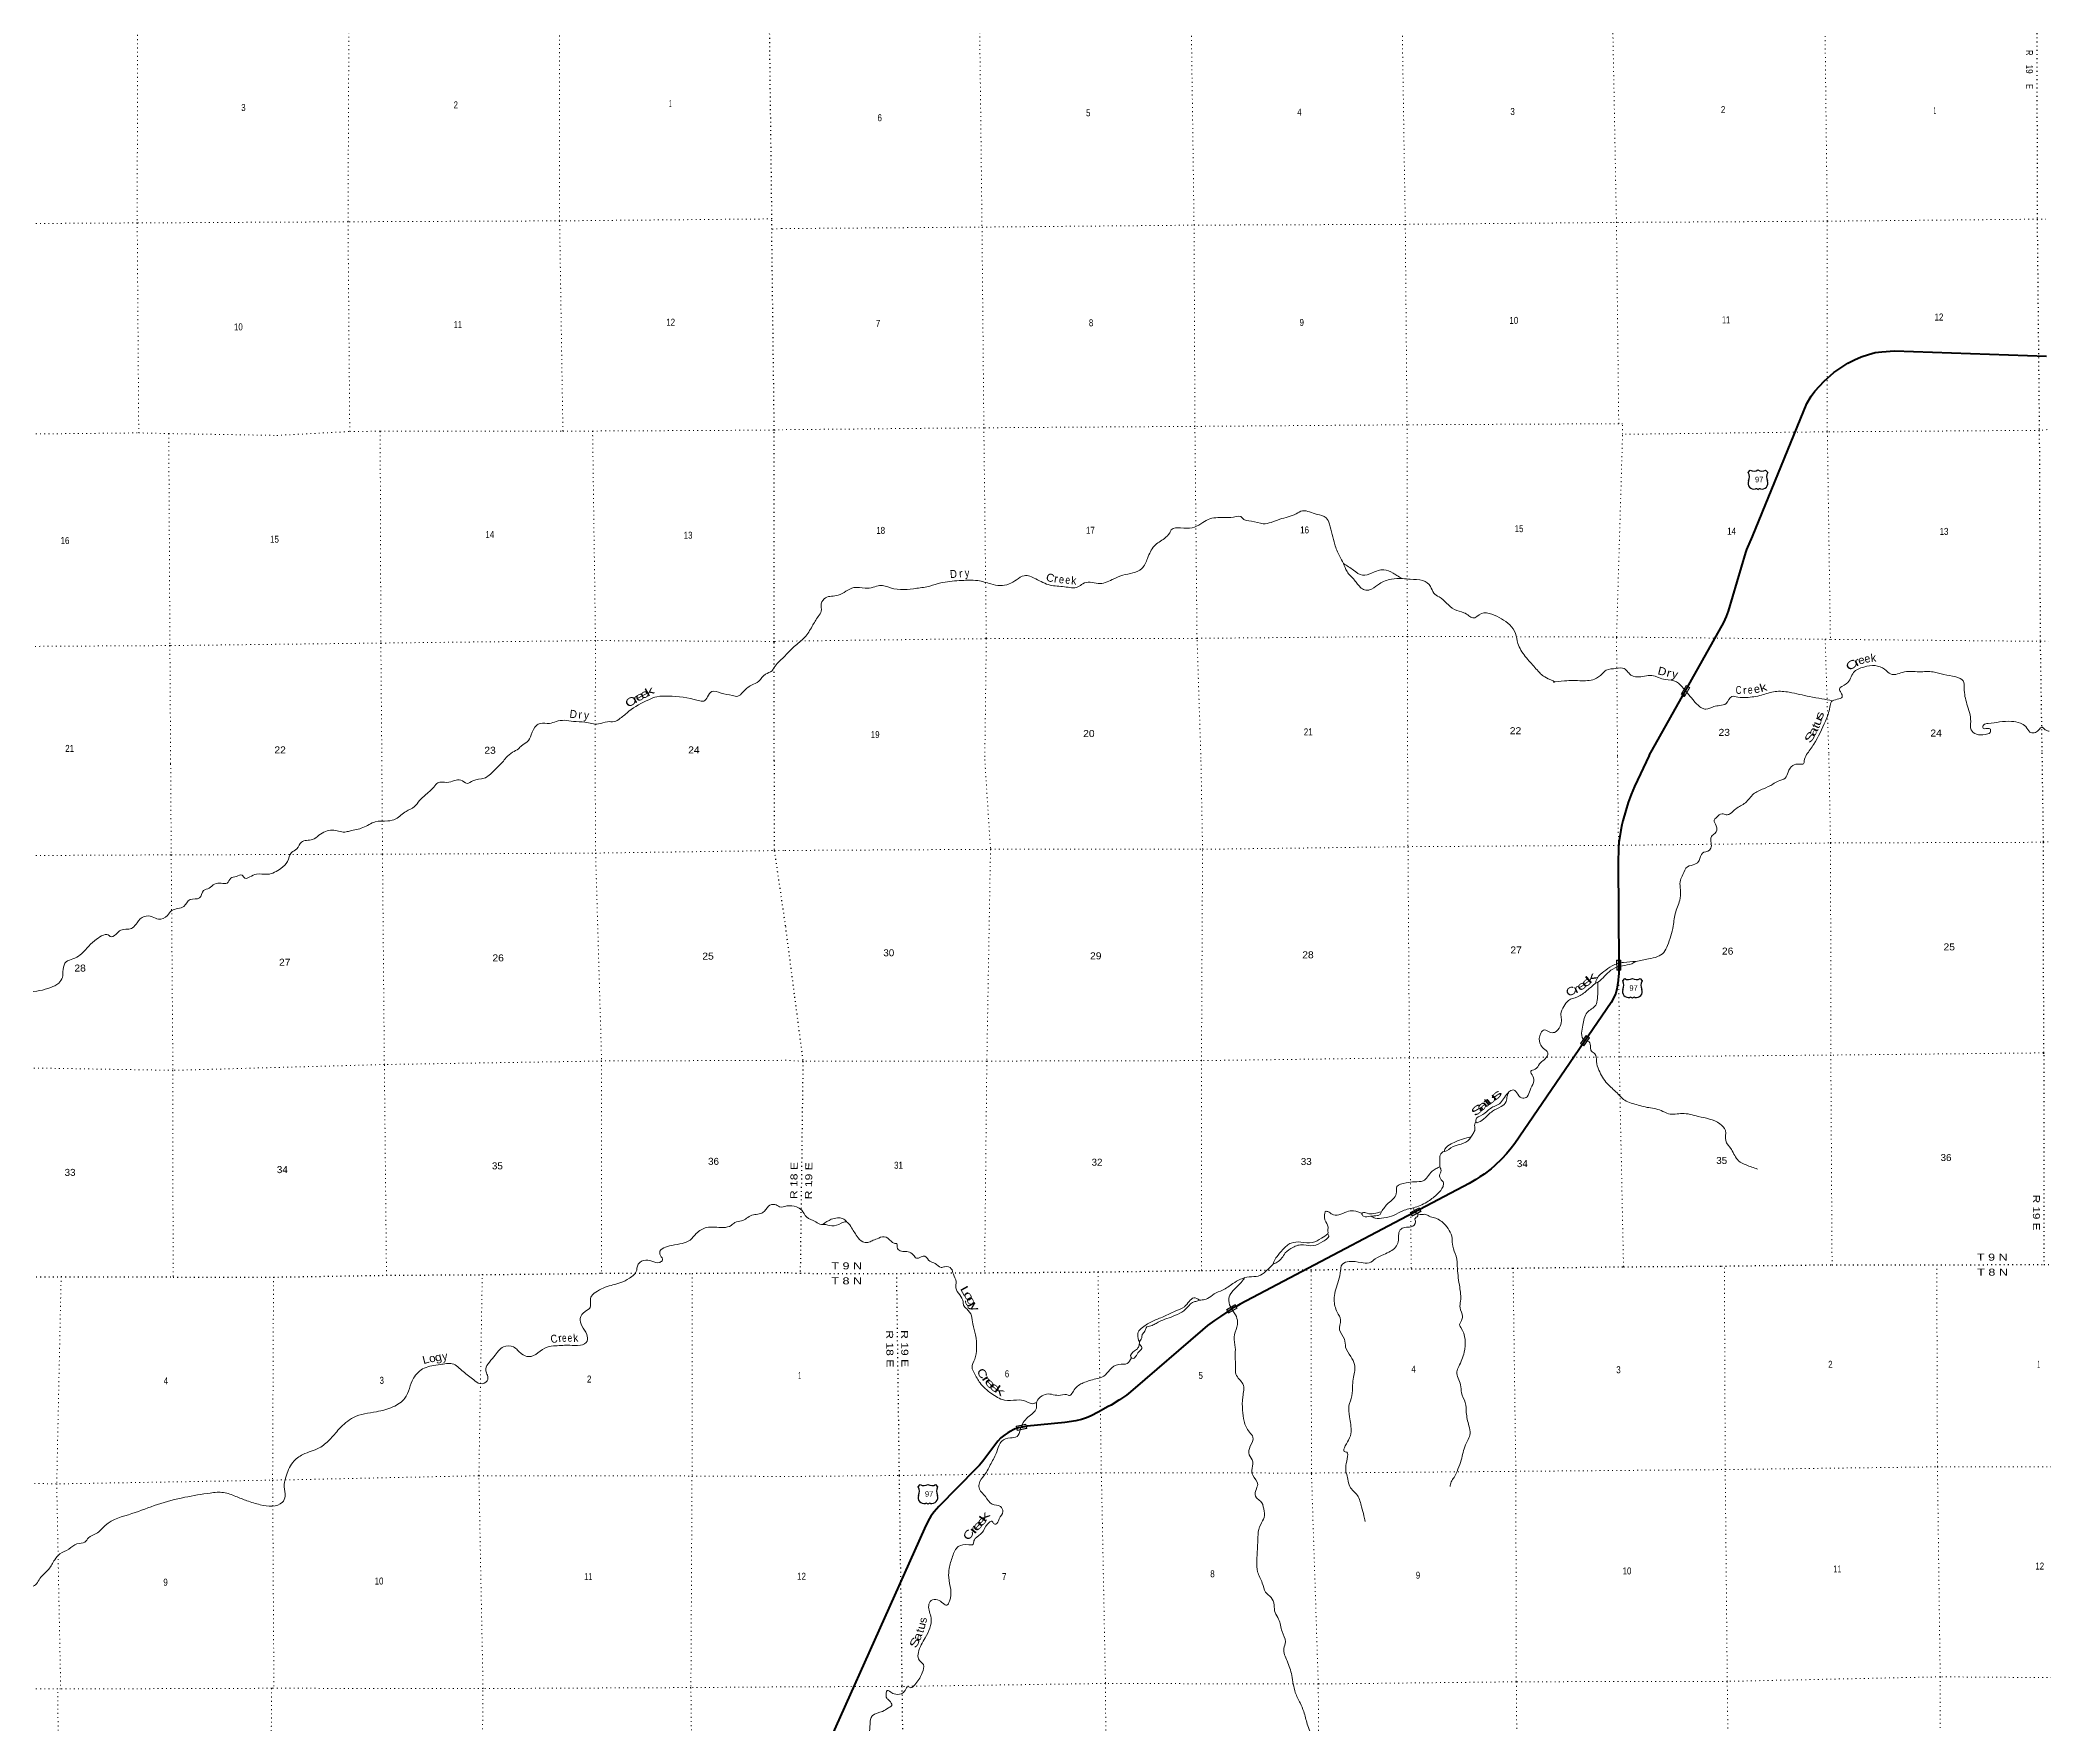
# Model space of a CAD drawing. Header units: feet. Extents: x -2 to 285336, y -549186 to -364975.
# Drawn here: x 108175 to 158406, y -481607 to -439387 of the extents above; entities that cross this region are included whole.
import ezdxf
from ezdxf.enums import TextEntityAlignment as Align

# ---------------------------------------------------------------- set-up
doc = ezdxf.new("R2010")
doc.units = ezdxf.units.FT
doc.header["$LTSCALE"] = 70
doc.header["$PDMODE"] = 32
doc.header["$PDSIZE"] = 35
doc.linetypes.add('DOTTED', pattern=[1.5, 0.3, -1.2])
for name, color, linetype, lineweight in [('16', 7, 'Continuous', 25), ('20', 7, 'Continuous', 35), ('39', 7, 'Continuous', 13), ('41', 7, 'Continuous', 13), ('55', 7, 'Continuous', 13), ('57', 7, 'Continuous', 13), ('6', 7, 'DOTTED', 25), ('7', 7, 'DOTTED', 13)]:
    doc.layers.add(name, color=color, linetype=linetype, lineweight=lineweight)

msp = doc.modelspace()

# ---------------------------------------------------------------- linework, layer by layer
at = {"layer": '16'}
for p, q in [((150994.56, -450230.48), (151045.87, -450171.72)), ((151237.63, -450165.75), (151237.35, -450165.95)), ((151429.72, -450171.63), (151481.11, -450230.48)), ((147846.49, -462978.19), (147897.8, -462919.43)), ((148089.56, -462913.46), (148089.28, -462913.66)), ((148281.65, -462919.34), (148333.04, -462978.19)), ((130187.34, -475665.5), (130238.65, -475606.74)), ((130430.41, -475600.77), (130430.13, -475600.97)), ((130622.5, -475606.65), (130673.89, -475665.5))]:
    msp.add_line(p, q, dxfattribs=at)
for centre, radius, start, end in [((151140.77, -450496.01), 151.42, 159.09177, 283.81923), ((150801.58, -450341.11), 222.05, 332.97043, 29.75871), ((151136.95, -450014.06), 182.07, 239.97227, 303.45418), ((151338.73, -450014.56), 181.52, 236.33975, 300.08743), ((151338.72, -450014.06), 182.07, 236.54582, 236.59441), ((151334.89, -450496.01), 151.42, 256.18077, 20.90823), ((151674.08, -450341.11), 222.05, 150.24129, 207.02957), ((147653.51, -463088.82), 222.05, 332.97043, 29.75871), ((147988.88, -462761.77), 182.07, 239.97227, 303.45418), ((148190.66, -462762.27), 181.52, 236.33975, 300.08743), ((148190.65, -462761.77), 182.07, 236.54582, 236.59441), ((148526.01, -463088.82), 222.05, 150.24129, 207.02957), ((147992.7, -463243.72), 151.42, 159.09177, 283.81923), ((148186.82, -463243.72), 151.42, 256.18077, 20.90823), ((129994.36, -475776.13), 222.05, 332.97043, 29.75871), ((130329.73, -475449.08), 182.07, 239.97227, 303.45418), ((130531.51, -475449.58), 181.52, 236.33975, 300.08743), ((130531.5, -475449.08), 182.07, 236.54582, 236.59441), ((130866.86, -475776.13), 222.05, 150.24129, 207.02957), ((130333.55, -475931.03), 151.42, 159.09177, 283.81923), ((130527.67, -475931.03), 151.42, 256.18077, 20.90823)]:
    msp.add_arc(centre, radius, start, end, dxfattribs=at)
for centre, major_axis, start_param, end_param in [((151196.11, -450694.83), (-19.56, 51.67), 4.95877769, 6.28318531), ((151279.56, -450694.83), (19.56, 51.67), 0, 1.32637542), ((148048.04, -463442.54), (-19.56, 51.67), 4.95877769, 6.28318531), ((148131.49, -463442.54), (19.56, 51.67), 0, 1.32637542), ((130388.89, -476129.85), (-19.56, 51.67), 4.95877769, 6.28318531), ((130472.34, -476129.85), (19.56, 51.67), 0, 1.32637542)]:
    msp.add_ellipse(centre, major_axis=major_axis, ratio=0.929097, start_param=start_param, end_param=end_param, dxfattribs=at)
at = {"layer": '20', "lineweight": 70}
for points in [[(148511.19, -457325.82), (150384.84, -453993.14), (150449.13, -453841.34), (150497.99, -453704.96), (150930.01, -452233.15), (150959.61, -452162.4), (151103.61, -451833.04), (152461.37, -448498.32), (152568.07, -448319.46), (152663.22, -448193.4), (152893.39, -447942.53), (153141.52, -447719.95), (153489.98, -447489.67), (153655.83, -447400.89), (153825.55, -447328.84), (154010.7, -447267.09), (154175.27, -447220.77), (154344.99, -447200.18), (154662.59, -447180.9), (158473.66, -447309.88)], [(148511.19, -457325.82), (148146.16, -458102.32), (148062.77, -458304.96), (147983.36, -458507.6), (147922.8, -458701.3), (147847.35, -458963.53), (147821.54, -459064.85), (147797.53, -459194.9), (147747.55, -459506.62), (147738.33, -459660.89), (147736.07, -460004), (147748.25, -462557.69), (147749.66, -462771.98), (147748.53, -462812.18), (147745.67, -462853.5), (147732.2, -462970.58), (147718.3, -463077.86), (147702.42, -463173.22), (147670.65, -463282.49), (147609.1, -463425.52), (147557.8, -463517.02), (145145.69, -467055.27), (145054.85, -467169.33), (144931.75, -467316.35), (144820.57, -467439.52), (144633.94, -467614.34), (144546.58, -467689.83), (144371.86, -467820.95), (144268.62, -467892.47), (144169.35, -467960.02), (144001.39, -468060.69), (138259.17, -471083.49), (138173.37, -471128.72), (138068.98, -471185.44), (137923.2, -471279.7), (137764.96, -471388.74), (137611.49, -471490.29), (137443.04, -471616.28), (137317.19, -471721.73), (135569.58, -473230.1), (135458.3, -473322.95), (135406.68, -473362.69), (135235.77, -473481.84), (135217.75, -473492.03), (135027.46, -473611.01), (134952.02, -473650.75), (134699.87, -473787.83), (134521.18, -473883.19), (134402.06, -473934.84), (134278.96, -473974.57), (134136.01, -474006.36), (133865.19, -474053.24), (132917.96, -474144.57), (132887.05, -474148.89), (132797.83, -474163.3), (132704.44, -474183.1), (132675.72, -474190.61), (132649.84, -474198.52), (132617.16, -474210.98), (132567.52, -474232.83), (132505.97, -474262.63), (132436.48, -474306.34), (132362.04, -474360.6), (132261.77, -474437.46), (132184.34, -474520.7), (131806.1, -475017.83), (131722.42, -475118.92), (131636.6, -475201.96), (130700.96, -476157.49), (130587.33, -476284.94), (130507.73, -476394.04), (130440.25, -476511.07), (130343.2, -476706.67), (126981.34, -484228.25)]]:
    msp.add_lwpolyline(points, dxfattribs=at)
at = {"layer": '39'}
for points in [[(126819.82, -454863.6), (127074.74, -454595.22), (127340.94, -454363.03), (127530.91, -454084.38), (127682.57, -453837.75), (127757.42, -453709.4), (127758.11, -453518.52), (127863.18, -453372.2), (128177, -453308.95), (128573.72, -453115.38), (128857.11, -453128.39), (129060.22, -453106.97), (129221.21, -453059.29), (129496.38, -453122.5), (130153.68, -453132.74), (130481.55, -453075.57), (130751.2, -452998.12), (131215.77, -452941.4), (131682.14, -452940.96), (132005.49, -453020.41), (132240.52, -453065.4), (132463.81, -453023.96), (132653.15, -452918.1), (132844.49, -452816.27), (133133.68, -452895.6), (133492.93, -453053.53), (133854.62, -453094.93), (134190.31, -453098.07), (134317.24, -453018.12), (134496.3, -452978.54), (134697.19, -453013.37), (135051.35, -452914.09), (135313.07, -452806.47), (135792.12, -452637.29), (135935.77, -452382.59), (136107.77, -452071.73), (136359.73, -451881.69), (136490.92, -451739.47), (136531.39, -451665.26), (136764.74, -451619.83), (137052.23, -451612.76), (137273.7, -451515.05), (137453.01, -451407.15), (137841.15, -451360.23), (138092.47, -451347), (138309.51, -451363.81), (138311.51, -451367.83), (138542.4, -451446.97), (138833.63, -451514.25), (139250.15, -451403.13), (139662.74, -451265.88), (139819.82, -451190.05), (139998.62, -451218.78), (140185.35, -451279.69), (140412.2, -451362.83), (140496.04, -451523.85), (140630.89, -452032.66), (140746.43, -452320.37), (140844.24, -452511.58), (140935.97, -452712.82), (141120.14, -452926.42), (141294.29, -453127.94), (141408.67, -453182.57), (141553.52, -453150.91), (141746.98, -453020.96), (142048.94, -452903.42), (142328.42, -452886.28)], [(140851.53, -452513.29), (141098.92, -452679.21), (141323.61, -452804.54), (141569.08, -452743.08), (141858.82, -452667.7), (142091.7, -452752.87), (142181.95, -452811.44), (142319.62, -452886.82)], [(142328.42, -452886.28), (142523.33, -452907.02), (142834.82, -452934.19), (143029.25, -453087.55), (143109.06, -453252.58), (143245.4, -453349.48), (143433.8, -453502.82), (143628.21, -453662.21), (143867.13, -453745.39), (143991.49, -453820.15), (144087.77, -453876.73), (144305.27, -453768.96), (144562.53, -453781.88), (144807.36, -453895.22), (145015.87, -454046.62), (145163.82, -454268.14), (145215.19, -454515.45), (145296.98, -454686.52), (145529.07, -454988.69), (145749.3, -455234.57), (145981.88, -455400.11), (146126.31, -455482.97), (146124.3, -455482.97), (146307.3, -455463.49), (146546.58, -455446.21), (146769.7, -455448.97), (147141.73, -455410.03), (147333.19, -455276.05), (147436.03, -455187.98), (147677.42, -455142.58), (147884.47, -455145.29), (147978.62, -455234.01), (148054.73, -455310.62), (148301.85, -455349.63), (148657.71, -455334.75), (148744.01, -455371.2), (148912.7, -455417.98), (149193.9, -455481.21), (149374.23, -455642.56), (149634.4, -455960.9), (149836.8, -456136.39), (149933.18, -456164.85), (150132.43, -456099.21), (150275.26, -456071.56), (150440.28, -456021.88), (150581.63, -455845.54), (150736.37, -455860.12), (150947.4, -455870.87), (151327.54, -455811.87), (151667.59, -455722.59), (152023.34, -455739.86), (152531.53, -455848.06), (152840.9, -455903.35), (153101.11, -455954.08)], [(126819.82, -454863.6), (126574.87, -455122.11), (126523.46, -455199.1), (126355.5, -455289.49), (126188.51, -455462.3), (126008.57, -455560.88), (125789.34, -455740.32), (125667.75, -455838.22), (125528.7, -455821.74), (125244.22, -455758.68), (125012.39, -455723.15), (124905.24, -455851.05), (124815.98, -455960.64), (124672.91, -455944.19), (123927.08, -455836.2), (123637.49, -455851.6), (123431.11, -455926.36), (122935.51, -456217.56), (122720.25, -456392.93), (122562.26, -456475.17), (122399.28, -456477.05), (122172.57, -456533.95), (121833.97, -456489.61), (121543.96, -456468.83), (121320.29, -456443.27), (121109.36, -456473.85), (120948.92, -456519.93), (120713.51, -456522.64), (120617.48, -456569.99), (120489.49, -456806.68), (120380.92, -456984.85), (120243.23, -457082.94), (120167.63, -457156.18), (120019.76, -457244.34), (119858.33, -457376.88), (119767.18, -457493.27)], [(152453.89, -457302.76), (152637.75, -457041.94), (152927.32, -456460.21), (153041.16, -456112.99), (153081.87, -455972.48), (153222.79, -455916.69), (153345.62, -455860.84), (153317.89, -455746.22), (153280.01, -455659.69), (153451.35, -455529.66), (153635.33, -455242.95), (153893.13, -455107.18), (154174.69, -455071.96), (154411.57, -455161.17), (154573.94, -455286.29), (154696.54, -455290.72), (154861.56, -455241.04), (155281.76, -455224.36), (155633.53, -455229.56), (155896.64, -455290.73), (156193.91, -455356.02), (156382.51, -455455.11), (156407.99, -455636.03), (156474.88, -456036.11), (156569.77, -456474.45), (156579.07, -456683.45), (156717.37, -456792.41), (156932.44, -456799.16), (157055.26, -456745.32), (157063.58, -456669), (156977.21, -456648.62), (156880.76, -456638.25), (156897.14, -456555.92), (157009.83, -456524.15), (157295.42, -456484.92), (157590.98, -456469.84), (157815.97, -456512.79), (157948.32, -456599.63), (158056.38, -456736.63), (158160.83, -456757.07), (158269.63, -456691.13), (158358.35, -456615.08), (158420.49, -456663.51), (158458.58, -456693.77), (158538.14, -456714.04)], [(119767.18, -457493.27), (119549.5, -457709.52), (119303.24, -457895.8), (119026.2, -457957.63), (118877.82, -458024.78), (118720.63, -457941.22), (118561.93, -457954.15), (118373.24, -457999.42), (118144.17, -458008.72), (118046.24, -458117.8), (117906.24, -458253.25), (117686.21, -458457.48), (117564.37, -458606.89), (117347.92, -458726.68), (117093.63, -458915.01), (116892.92, -458966.37), (116577.49, -458988.21), (116266.72, -459134.65), (116106.16, -459179.75), (115935.53, -459218.89), (115815.07, -459243.67), (115503.32, -459197.15), (115166.33, -459325.64), (115002.06, -459431.07), (114729.05, -459494.88), (114607.33, -459666.41), (114477.15, -459757.58), (114377.8, -459981.24), (114211.88, -460157.03), (113883.02, -460303.57), (113597.62, -460301.12), (113431.16, -460370.38), (113310.74, -460403.21), (113242.03, -460329.21), (113095.45, -460356.15), (112957.02, -460403.14), (112861.18, -460528.3), (112718.48, -460527.07), (112547.76, -460548.11), (112415.64, -460651.36), (112275.26, -460712.43), (112173.7, -460897.92), (111934.74, -460937.42), (111778.84, -461107.13), (111473.9, -461215.34), (111365.98, -461334.53), (111147.4, -461430.21), (110982.28, -461368.81), (110787.3, -461361.84), (110607.21, -461517.61), (110491.31, -461648.9), (110370.88, -461679.71), (110196.17, -461706.81), (110080.1, -461805.94), (109931.66, -461861.03), (109915.49, -461843.03), (109590.35, -461931.25), (109400.29, -462103.16), (109182.34, -462321.44), (108999.98, -462426.97), (108829.51, -462498.26), (108752.1, -462689.64), (108735.03, -462888.73), (108643.31, -463033.96), (108442.87, -463139.59), (107866.62, -463249.3), (107485.04, -463303.67), (107401.08, -463392.57), (107182.2, -463429.96), (106906.75, -463407.36), (106239.1, -463328.62), (105831.22, -463348.96), (105693.51, -463540.68), (105487.39, -463714.68), (105280.47, -463731.9), (105091.02, -463628.42), (104805.83, -463666.17), (104446.61, -463770.66), (104179.23, -463756.06), (104053.23, -463877.35), (103836.19, -463880.56), (103680.32, -464056.29), (103446.57, -464330.95), (102903.1, -464563.09), (102521.74, -464661.68), (102514.04, -464676.11), (102264.22, -464608.82), (101812.66, -464339.96), (101578.9, -464216.62), (101234.54, -464081.83), (100671.48, -464018.6)], [(152453.89, -457302.76), (152398.18, -457458.77), (152377.72, -457530.42), (152279.52, -457541.98), (152108.93, -457575.49), (151993.57, -457741.11), (151920.29, -457890.33), (151741.97, -457966.08), (151613.9, -458043.43), (151373.57, -458159.85), (151127.31, -458290.38), (150921.89, -458508.95), (150681.85, -458665.53), (150530.02, -458791.28), (150443.74, -458812.06), (150339.05, -458786.79), (150197.03, -458880.33), (150137.22, -458947.09), (150192.5, -459085.22), (150155.77, -459284.36), (150075.87, -459353.29), (150054.41, -459441.83), (150069.54, -459586.32), (150020.1, -459697.18), (149845.81, -459774.91), (149764.72, -459954.32), (149658.92, -460053.58), (149470.44, -460115.36), (149353.31, -460313.13), (149292, -460450.2), (149287.31, -460633), (149285.29, -460906.17), (149175.24, -461248.49), (149111.5, -461602.5), (148970.34, -462087.67), (148875.13, -462261.17), (148721.16, -462368.86), (148492.41, -462420.91), (148335.89, -462454.31), (148179.38, -462489.71)], [(148179.96, -462489.58), (147870.02, -462512.29), (147581.23, -462598.97), (147373.26, -462743.25), (147205.72, -462919.33), (147174.36, -463028.04), (147270.46, -462977.06), (147426.09, -462821.15), (147597.9, -462679.17), (147838.48, -462596.9), (148075.27, -462544.78), (148180.53, -462489.45)], [(147172.13, -463026.53), (146950.65, -463218.64), (146712.63, -463377.22), (146484.16, -463467.43), (146374.71, -463616.94), (146293.69, -463806.38), (146312.74, -463936.78), (146277.82, -464109.79), (146134.27, -464267.61), (146019.68, -464264.51), (145890.62, -464205.3), (145794.74, -464286.41), (145780.64, -464557.66), (145861.85, -464669.48), (145967.17, -464779.1), (145951.74, -464867.6), (145844.03, -464980.94), (145762.2, -465059.93), (145654.63, -465191.34), (145542.44, -465240.45), (145597.64, -465368.55), (145610.83, -465523.09), (145525.81, -465714.58), (145448.63, -465879.89), (145344.42, -465920.9), (145217.05, -465819.5), (145109.73, -465709.9), (145041.53, -465728.52), (144993.5, -465757.03)], [(147226.16, -463011.82), (147213.38, -463417.37), (147170.4, -463586.42), (146956.66, -463766.9), (146846.47, -464089.14), (146817.77, -464288.21), (146893.46, -464468.36), (147004.29, -464507.64), (147039.45, -464643.93), (147062.23, -464736.13), (147149.17, -464805.73), (147188.73, -464994.2), (147250.64, -465214.64), (147460.11, -465550.37), (147705.03, -465785.39), (147931.63, -465990.44), (148102.93, -466053.33), (148457.35, -466146.88), (148809.66, -466226.39), (148997.18, -466309.23), (149338.8, -466300.45), (149741.31, -466373.53), (150281.32, -466559.98), (150421.25, -466731.58), (150429.1, -466980.57), (150571.43, -467204.37), (150752.38, -467488.11), (150940.05, -467591.04), (151228.24, -467697.18)], [(144993.63, -465756.95), (144881.98, -465898.52), (144784.49, -466033.87), (144532.26, -466172.48), (144338.44, -466328.69), (144164.63, -466472.69), (144173.01, -466518.82), (144313.37, -466473.5), (144477.17, -466335.61), (144583.01, -466242.37), (144799.25, -466128.15), (144924.95, -466002.61), (144952.1, -465867.83), (144993.5, -465757.03)], [(144162.44, -466506.07), (144137.22, -466571.33), (144142.22, -466705.85), (144100.71, -466800.59), (144043.08, -466891.43)], [(144043.55, -466890.69), (143832.41, -466941.33), (143549.92, -467064.11), (143392.12, -467197.94), (143376.38, -467244.27), (143542.6, -467162.59), (143745.01, -467082.63), (143963.38, -466986.47), (144023.22, -466923.73), (144043.08, -466891.43)], [(143262.69, -467638.84), (143293.51, -467730.98), (143258.24, -467855.79), (143276.91, -467933.97), (143356.08, -468041.79), (143342.66, -468130.27), (143207.33, -468314.13), (142973.54, -468500.79), (142645.04, -468654.07), (142332.14, -468740.95), (142115.86, -468849.14), (141857.1, -468919.51), (141640.06, -468923.27), (141537.83, -468875.69)], [(141799.7, -468765.32), (141968.97, -468551.06), (142170.24, -468314.45), (142189.03, -468135.54), (142415.45, -468041.33), (142634.31, -468011.45), (142847.18, -467987.64), (142950.99, -467890.4), (143072.57, -467750.84), (143172.54, -467679.73), (143262.69, -467638.44)], [(143371.49, -467242.13), (143270.58, -467343.53), (143263.66, -467496.23), (143262.69, -467638.84)], [(126895.49, -468620.48), (126711.59, -468638.94), (126592.74, -468583.32), (126436.18, -468624.38), (126296.3, -468781.93), (126019.31, -468853.81), (125754.74, -468995.98), (125594.15, -469033.04), (125502.07, -469105.91), (125299.35, -469159.29), (124883.34, -469161.58), (124624.83, -469309.74), (124466.89, -469475.44), (124272.36, -469556.91), (124007.33, -469608.62), (123706.78, -469789.17), (123729.28, -469865.43), (123778.08, -469977.73), (123708.03, -470034.39), (123512.92, -470003.31), (123303.8, -469984.36), (123147.78, -470129.95), (123130.21, -470232.56), (122948.34, -470432.55), (122729.83, -470542.3), (122342.52, -470657), (122148.06, -470752.54), (121995.99, -470884.03), (121970.42, -470994.73), (121967.25, -471161.58), (121837.16, -471268.83), (121711.4, -471438.37), (121758.57, -471625.05), (121878.27, -471845.49), (121891.16, -472008.24), (121718.84, -472111.7), (121451.55, -472113.17), (121095.89, -472127.19), (120887.22, -472158.91), (120423.98, -472398.23), (120244.75, -472326.86), (120042.9, -472155.11), (119791.65, -472150.46), (119551.76, -472403.04), (119348.54, -472751.9), (119387.28, -472862.24), (119384, -473006.98), (119201.45, -473074.32), (119048.23, -472980.69), (118779.87, -472771.11), (118507.55, -472575.63), (118204.19, -472597.4), (117804.69, -472686.04), (117536.67, -472940.78), (117318.13, -473440.48), (117021.8, -473659.2), (116606.37, -473778.07), (116030.3, -473921.95), (115674.02, -474211.35), (115428.21, -474484.07), (115173.99, -474686.47), (114764.82, -474849.53), (114508.6, -475051.95), (114335.62, -475420.74), (114296.65, -475662.17), (114317.95, -475899.24), (114248.38, -476050.37), (113999.65, -476146.22), (113695.99, -476109.7), (113359.85, -476011.05), (113081.95, -475902.03), (112775.97, -475805.22), (112442.41, -475817.11), (111799.83, -475925.17), (111115.41, -476105.83), (110477.45, -476332.46), (109809.69, -476627.6), (109583.62, -476831.86), (109389.22, -476939.47), (109297.32, -477048.52), (109100.57, -477089.8), (108894.24, -477223.6), (108673.79, -477345.42), (108541.88, -477490.87), (108394.34, -477724.85), (108192.4, -477930.99), (108002.61, -478155.15), (107898.25, -478183.87), (107790.86, -478407.58), (107802.67, -478755.25), (107817.47, -478899.9)], [(126895.02, -468620.27), (127132.74, -468640.47), (127268.02, -468725.74), (127383.83, -468895.53), (127619.88, -469018.15), (127759.04, -469083.31), (127823.33, -469080.78), (128018.57, -469119.38), (128259.28, -469053.17), (128379.6, -469016.05), (128495.02, -469133.62), (128655.61, -469381.37), (128795.28, -469516.82), (128926.06, -469535.85), (129030.26, -469492.83), (129154.51, -469443.63), (129335.01, -469389.96), (129506.69, -469505.06), (129581.42, -469554.67), (129651.89, -469572.18), (129656.5, -469652.48), (129735.56, -469744.23), (129806.04, -469763.75), (129936.72, -469768.72), (130065.95, -469850.03), (130142.91, -469929.75), (130259.25, -469898.68), (130353.59, -469881.86), (130481.13, -470007.36), (130610.14, -470058.54), (130759.62, -470161.78), (130849.93, -470142.97), (131017.12, -470193.85), (131068.39, -470334.02), (131138.06, -470516.23), (131131.18, -470674.96), (131228.94, -470850.91), (131314.03, -471025), (131325.88, -471110.33), (131406.38, -471202.97), (131522.17, -471370.75), (131555.83, -471577.35), (131626.19, -471853.95), (131648.73, -472187.17), (131604.51, -472462.69), (131537.68, -472668.09), (131590.93, -472804.23), (131739.51, -473058.11), (132022.83, -473322.95), (132347.6, -473485.03), (132655.13, -473486.57), (132894.54, -473518.78), (133089.88, -473571.44), (133107.89, -473561.25), (133154.71, -473557.64)], [(127796.4, -469082.19), (128007.32, -468954.78), (128165.84, -468919.36), (128288.57, -468936.44), (128401.23, -469016.94)], [(141312.78, -468805.32), (141102.11, -468742.82), (140929.43, -468766.31), (140730.99, -468840.21), (140560.07, -468829.54), (140457.08, -468762.08), (140410.79, -468754.42), (140371.51, -468879.26), (140382.22, -468969.55), (140461.94, -469151.68), (140456.64, -469252.15), (140459.11, -469314.39), (140457.13, -469318.42)], [(142709.05, -468820.06), (142710.94, -468870.45), (142673, -468904.9), (142639.12, -468943.33), (142653.73, -469017.53), (142542.12, -469146.97), (142389.44, -469156.23), (142267.31, -469221.49), (142221.22, -469515.09), (142028.02, -469755.66), (141859.78, -469835.34), (141645.51, -469943.52), (141493.5, -470045.17), (141290.48, -470040.78), (140988.79, -470013.08), (140820.44, -470078.71), (140767.84, -470306.09), (140705.3, -470549.61), (140613.93, -470972.13), (140692.57, -471282.8), (140774.4, -471478.97), (140750.1, -471728.22), (140872.36, -471956.2), (140901.98, -472158.81), (141030.32, -472394.77), (141126.25, -472594.85), (141102.43, -472910.37), (141075.79, -473115.44), (141059.66, -473382.7), (140985.11, -473632.35), (140997.15, -473905.4), (141040.12, -474284.65), (140973.29, -474490.05), (140891.01, -474781.94), (140893.02, -474781.93), (140907.63, -475131.28), (140960.36, -475470.29), (141005.94, -475656.7), (141196.47, -475876.1), (141299.09, -476166.5), (141360.99, -476386.93), (141390.16, -476527.29)], [(141799.7, -468765.32), (141763.99, -468829.88), (141697.89, -468860.54), (141527.16, -468875.97), (141348.27, -468873.4), (141309.7, -468821.49), (141327.55, -468789.21), (141442.23, -468804.35), (141609.08, -468809.03), (141799.7, -468765.32)], [(142598.82, -468669.37), (142658.04, -468782.51), (142732.74, -468828.1), (142801.14, -468837.59), (142909.63, -468830.69), (142992.35, -468874.21), (143127.31, -468915.3), (143365.53, -469060), (143569.24, -469431.93), (143584.75, -469628.63), (143672.97, -469874.96), (143703.43, -470192.05), (143761.07, -470653.53), (143781.73, -471004.85), (143768.89, -471173.66), (143830.76, -471388.07), (143803.35, -471488.71), (143762.12, -471621.6), (143790.61, -471669.57), (143873.5, -472285.5), (143737.47, -472648.12), (143690.17, -472777.04), (143783.03, -473107.69), (143806.57, -473302.32), (143900.84, -473550.61), (143926.76, -473797.44), (143991.53, -474134.34), (144021.09, -474328.92), (143904.58, -474613.05), (143800.81, -474989.47), (143718.09, -475221.11), (143619.1, -475426.77), (143547.57, -475539.82), (143518.26, -475654.54)], [(140457.87, -469316.91), (140297.15, -469430.17), (140066.8, -469536.47), (139781.32, -469526.72), (139536.28, -469548.78), (139326.44, -469713.15), (139175.02, -469895.14), (139099.58, -470022.28), (139091.82, -470060.5), (139164.05, -470043.85), (139389.38, -469799.01), (139579.29, -469658.9), (139699.49, -469605.71), (139846.16, -469598.5), (140091.48, -469614.6), (140327.9, -469512.27), (140449.89, -469428.94), (140477.72, -469386.54), (140457.86, -469316.93)], [(139096.81, -470065.61), (138904.33, -470256.83), (138712.26, -470376.88), (138483.28, -470396.8), (138074.5, -470566.79), (137814.43, -470731.57), (137604.08, -470825.66), (137436.11, -470943.5), (137301.68, -470974.71), (137239.42, -470981.24)], [(138365.72, -470436.99), (138249.4, -470571.41), (138053.92, -470775.84), (137972.74, -470943.19), (138014.41, -471143.7), (138142.56, -471353.56), (138194.07, -471525.87), (138174.94, -471658.58), (138110.44, -471908.15), (138134.43, -472165.04), (138134.09, -472394.01), (138142.09, -472663.08), (138153.43, -472839.73), (138326.05, -473083.37), (138324.41, -473408.75), (138316.8, -473742.22), (138356.98, -474015.05), (138489.63, -474289.14), (138579, -474416.96), (138510.3, -474642.46), (138485.74, -474857.56), (138577.46, -475031.56), (138546.92, -475252.73), (138573.88, -475367), (138698.2, -475600.99), (138649.04, -475750.01), (138666.51, -475940.67), (138771.64, -476024.18), (138847.38, -476212.36), (138861.02, -476429.17), (138771.86, -476604.62), (138695.29, -477127.44), (138674.17, -477537.33), (138696.11, -477790.22), (138812.75, -478074.48), (138896.81, -478300.76), (139032.45, -478434.23), (139110.23, -478626.42), (139131.71, -478815.04), (139221.34, -478979.01), (139308.03, -479289.62), (139392.32, -479548.04), (139353.33, -479713.04), (139436.03, -480027.7), (139551.23, -480390.31), (139640.78, -480817.39), (139759.28, -481081.55), (139853.32, -481297.7), (139940.03, -481612.33), (140035.09, -481969.07), (140038.88, -482212.06), (140161.52, -482492.26), (140166.39, -482608.71), (140259.41, -482686.29), (140266.93, -482889.09), (140357.44, -483173.56), (140346.69, -483352.4), (140483.3, -483618.42), (140434.2, -483775.48), (140467.78, -484245.18), (140450.63, -484373.86), (140446.29, -484604.87), (140460.44, -484889.96), (140480.31, -485134.83), (140530.08, -485343.31), (140521.63, -485562.3), (140565.2, -485748.73), (140562.34, -485907.42), (140703.49, -486245.72), (140850.88, -486612.08), (140922.8, -486826.4), (140956.2, -486996.85), (141072.61, -487248.98), (141143.17, -487553.7), (141197.17, -487792.27), (141230.43, -488217.79), (141400.68, -488686.4), (141541.57, -488988.54), (141553.86, -489295.74), (141642.1, -489544.07), (141646.24, -489835.27), (141594.33, -490157.04), (141544.58, -490500.88), (141446.61, -490845.12), (141346.3, -491145.19), (141148.01, -492064.65), (141063, -492258.15), (141043.99, -492406.93), (141094.14, -492667.62)], [(137239.42, -470981.24), (137100.29, -470920.1), (136976.37, -471015.49), (136858.75, -471146.99), (136630.43, -471257.29), (136342.01, -471394.18), (136065.49, -471508.88), (135811.38, -471665.58), (135699.72, -471786.98), (135700.85, -471941.63), (135723.45, -472009.73), (135791.15, -471922.82), (135802.65, -471846.41), (135866.33, -471759.53), (135899.87, -471672.9), (136020.12, -471625.73), (136128.29, -471576.66), (136222.37, -471523.68), (136422.77, -471443.74), (136635.22, -471361.69), (136847.41, -471245.5), (137015.01, -471077.44), (137060.96, -471038.91), (137145.18, -471012.12), (137239.42, -470981.24)], [(135728.09, -472087.42), (135696.56, -472180.67), (135612.68, -472253.65), (135515.31, -472405.07), (135553.74, -472438.9), (135719.36, -472274.88), (135792.94, -472167.84), (135769.34, -472126.54), (135728.46, -472082.12)], [(135730.97, -472013.95), (135731.65, -472031.76), (135728.05, -472088.02)], [(135534.7, -472430.42), (135428.07, -472568.45), (135217.2, -472592.25), (134993.07, -472724.6), (134837.51, -472890.55), (134641.01, -472954.39), (134324.19, -473055.36), (134098.38, -473233.92), (133946.59, -473365.7), (133944.57, -473363.7), (133755.65, -473365.23), (133405.72, -473335.91), (133255.48, -473405.41), (133163.87, -473520.63), (133149.01, -473687.45), (132935.63, -473916.13), (132748.9, -474216.89), (132663.82, -474400.35), (132497.24, -474433.82), (132279.63, -474518.91), (132243.9, -474566.59), (132156.13, -474786.04), (132013.54, -475076.41), (131848.83, -475364.95), (131713.83, -475592.99), (131724.8, -475719.43), (131870.87, -475905.04), (132043.11, -476096.47), (132246.55, -476157.09), (132309.76, -476281.1), (132214.66, -476468.66), (132133.2, -476597.86), (132078.8, -476580.22), (132036.2, -476526.33), (131932.15, -476589.43), (131787.04, -476809.52), (131615.3, -476961.54), (131581.55, -477018.05), (131568.08, -477100.51), (131457.65, -477115.45), (131192.65, -477157.76), (131047.75, -477405.97), (130967.53, -477705.87), (130951.12, -477934.97), (131001.57, -478237.84), (130971.54, -478529.31), (130901.94, -478630.29), (130821.25, -478590.77), (130667.79, -478493.59), (130515.18, -478512.9), (130449.77, -478637.95), (130510.34, -478950.78), (130363.23, -479446.05), (130193.07, -479814.97), (130196.26, -479975.62), (130315.89, -480119.26), (130289.25, -480324.34), (130202.07, -480495.76), (130100.51, -480625.12), (129998.54, -480698.25), (129936.02, -480668.62), (129856.37, -480769.69), (129766.51, -480850.75), (129583.64, -480854.23), (129466.59, -480788.9), (129412.18, -480769.25), (129384.5, -480831.74), (129399.49, -480958.15), (129462.27, -481021.91), (129523.44, -481141.93), (129441.48, -481202.84), (129295.41, -481292.39), (129036.93, -481400.92), (128991.4, -481495.68), (128978.53, -481660.48), (128961.62, -481821.29), (128888.45, -481984.57), (128766.6, -482087.98), (128781.36, -482182.26), (128864.61, -482298.08), (128928.96, -482576.74), (129018.59, -482740.71), (129003.36, -482857.32), (128978.13, -482980.04), (128876.08, -483041.12), (128593.61, -483167.92), (128532.32, -483306.99), (128439.08, -483474.45), (128229.1, -483618.74), (128074.73, -483672.2), (127810.9, -483598.01)]]:
    msp.add_spline(points, degree=3, dxfattribs=at)
at = {"layer": '55'}
for p in [(149385.59, -455816.15), (149385.59, -455824.15), (149385.59, -455832.15)]:
    msp.add_point(p, dxfattribs=at)
at = {"layer": '57'}
for p, q in [((149315.82, -455785), (149438.15, -455566.97)), ((149438.15, -455566.97), (149529.72, -455618.35)), ((149407.39, -455836.38), (149315.82, -455785)), ((149407.39, -455836.38), (149529.72, -455618.35)), ((147693.79, -462459.38), (147798.78, -462458.05)), ((147693.79, -462459.38), (147696.96, -462709.36)), ((147798.78, -462458.05), (147801.95, -462708.03)), ((147801.95, -462708.03), (147696.96, -462709.36)), ((146789.3, -464548.87), (146929.37, -464341.8)), ((146876.26, -464607.7), (146789.3, -464548.87)), ((146876.26, -464607.7), (147016.34, -464400.63)), ((146929.37, -464341.8), (147016.34, -464400.63)), ((142521.64, -468779.8), (142742.61, -468662.87)), ((142570.75, -468872.61), (142521.64, -468779.8)), ((142570.75, -468872.61), (142791.72, -468755.68)), ((142742.61, -468662.87), (142791.72, -468755.68)), ((137913.96, -471218.47), (138128.91, -471090.8)), ((138128.91, -471090.8), (138182.53, -471181.08)), ((137967.58, -471308.74), (137913.96, -471218.47)), ((137967.58, -471308.74), (138182.53, -471181.08)), ((132644.52, -474144.87), (132889.18, -474093.46)), ((132666.12, -474247.63), (132644.52, -474144.87)), ((132889.18, -474093.46), (132910.77, -474196.21)), ((132666.12, -474247.63), (132910.77, -474196.21))]:
    msp.add_line(p, q, dxfattribs=at)
for points in [[(149518.83, -455621.41), (149441.21, -455577.85), (149326.7, -455781.93), (149404.32, -455825.49)], [(147790.88, -462466.14), (147701.88, -462467.27), (147704.85, -462701.26), (147793.85, -462700.13)], [(147005.23, -464402.77), (146931.51, -464352.9), (146800.4, -464546.72), (146874.11, -464596.59)], [(142739.27, -468673.68), (142532.45, -468783.13), (142574.08, -468861.79), (142780.9, -468752.34)], [(138126.11, -471101.75), (137924.91, -471221.26), (137970.37, -471297.78), (138171.57, -471178.28)], [(132882.99, -474102.92), (132653.98, -474151.05), (132672.29, -474238.16), (132901.3, -474190.02)]]:
    msp.add_lwpolyline(points, close=True, dxfattribs=at)
at = {"layer": '6'}
for points in [[(126573.74, -457456.72), (126575.47, -454492.85), (126578.84, -449167.29), (126517.21, -444129.97), (126520.18, -443870.59), (126450.79, -438177.97)], [(158227.72, -438374.28), (158235.84, -443877.76), (158288.94, -449172.42), (158311.89, -454466.99), (158354.67, -457260.3)], [(126573.74, -457456.72), (126579.82, -459708.97), (126856.89, -461610.06)], [(158354.67, -457260.3), (158387.78, -459501.22), (158392.22, -464781.42), (158404.71, -464839.57), (158404.89, -470087.66)], [(126856.9, -461610.1), (127297, -464991.79), (127229.35, -470308.72)], [(126904.64, -470287.77), (127229.35, -470308.72), (129641.22, -470311.38), (131851.95, -470293.57), (134693.77, -470274.69), (137290.24, -470235.69), (140035.63, -470221.61), (142545.75, -470193.35), (145098.18, -470178.81), (147867.54, -470144.44), (150321.55, -470127.31), (153094.84, -470092.28), (155719.75, -470095.24), (158404.89, -470087.66), (158630.29, -470082.43)], [(95178.53, -470402.96), (95617.14, -470402.27), (98197.65, -470392.07), (100882.81, -470409.43), (103489.58, -470425.22), (106186.67, -470418.39), (108702.79, -470392.47), (111508.49, -470401.12), (114026.76, -470403.33), (116858.31, -470357.57), (119259.93, -470342.33), (122248.3, -470307.77), (124519.36, -470309.32), (126904.64, -470287.77)], [(129641.22, -470311.38), (129708.41, -475378.17), (129779.23, -480665.87), (129840.63, -485946.89), (129914.62, -491211.18), (129888.65, -496455.47), (129858.78, -501715.86), (129873, -503137.13)]]:
    msp.add_lwpolyline(points, dxfattribs=at)
at = {"layer": '7'}
for p, q in [((126760.62, -444114.14), (126517.21, -444129.97)), ((152922.72, -454410.72), (153012.65, -457296.38))]:
    msp.add_line(p, q, dxfattribs=at)
for points in [[(115938.2, -449201.64), (115894.07, -443942.97), (115920.09, -438150.74), (115935.27, -435266.43)], [(110619.62, -438314.44), (110610.11, -443971.79), (110648.28, -449236.55)], [(121197.2, -438222.52), (121198.23, -443919.95), (121280.77, -449194.26)], [(152910.45, -438446.85), (152974.93, -443928.41), (152975.82, -449208.84), (153053.37, -454413.17)], [(131722.4, -438562.6), (131786.76, -444076.31), (131832.78, -449107.74), (131893.95, -454394.39), (131856.61, -457427.1)], [(137274.31, -457395.49), (137176.81, -454388.01), (137123.78, -449073.25), (137101.94, -444027.84), (137027.38, -438552.27)], [(142312.25, -438547.91), (142396.91, -444007.44), (142440.94, -449032.83), (142449.77, -454339.4), (142455.95, -457364.04)], [(147718.78, -457330.92), (147692.35, -454354.99), (147843.52, -449271.98), (147844.56, -449009.03), (147748, -449006.44), (147689.96, -443962.92), (147589.09, -438537.49)], [(126520.18, -443870.59), (121198.23, -443919.95), (115894.07, -443942.97), (110610.11, -443971.79), (105306.03, -444000.83), (100003.6, -443999.71), (95069.79, -444050.53)], [(126760.62, -444114.14), (131786.76, -444076.31), (137101.94, -444027.84), (142396.91, -444007.44), (147615.66, -443960.13), (152974.93, -443928.41), (158235.84, -443877.76), (158450.03, -443874.73)], [(147748, -449006.44), (142440.94, -449032.83), (137123.78, -449073.25), (131832.78, -449107.74), (126788.37, -449156.14)], [(95091.63, -449342.26), (100060.35, -449304.47), (100736.11, -449272.55), (103446.2, -449402.1), (105364.62, -449291.5), (106076.88, -449283.28), (110648.28, -449236.55), (111401.08, -449254), (114112.19, -449299.11), (115938.2, -449201.64), (116700.78, -449194.85), (121280.77, -449194.26), (122025.27, -449189.69), (126578.84, -449167.29), (126788.37, -449156.14)], [(111401.08, -449254), (111429.78, -454569.14), (111448.06, -457534.81)], [(116700.78, -449194.85), (116717.36, -454506.1), (116743.35, -457508.6)], [(122025.27, -449189.69), (122097.52, -454444.01), (122088.47, -457480.91)], [(158486.35, -449155.36), (158288.94, -449172.42), (152975.82, -449208.84), (147843.52, -449271.98)], [(126817.54, -454458.57), (126575.21, -454464.18), (122097.52, -454444.01), (116717.36, -454506.1), (111429.78, -454569.14), (106178.04, -454599.59), (100830.33, -454683.43), (95391.59, -454726.09), (95113.76, -454707.53)], [(126817.54, -454458.57), (131893.95, -454394.39), (137176.81, -454388.01), (142449.77, -454339.4), (147692.35, -454354.99), (152922.72, -454410.72), (153063.42, -454413.2), (158311.91, -454462.97), (158522.81, -454456.43), (158522.82, -454456.33)], [(111448.06, -457534.81), (111462.78, -459816.4), (111504.28, -465219.21), (111508.49, -470401.12)], [(116858.31, -470357.57), (116805.35, -465073.42), (116758.48, -459801.29), (116743.35, -457508.6)], [(122088.47, -457480.91), (122100.34, -459771.85), (122251.42, -464985.11), (122251.42, -464985.11), (122248.3, -470307.77)], [(131856.61, -457427.12), (131999.44, -459677.69), (131907.61, -464986.78), (131851.95, -470293.57)], [(137290.24, -470235.69), (137287.96, -464975.56), (137315.55, -459677.03), (137274.31, -457395.49)], [(142455.95, -457364.05), (142464.36, -459611.44), (142501.06, -464905.44), (142545.75, -470193.35)], [(147867.54, -470144.44), (147758.73, -464883.16), (147740.03, -459576.97), (147718.78, -457330.92)], [(153012.65, -457296.38), (153057.72, -459518.06), (153064.45, -464836.4), (153094.84, -470092.28)], [(126846.42, -459706.85), (131999.44, -459677.69), (137315.55, -459677.03), (142464.36, -459611.44), (147740.03, -459576.97), (153057.72, -459518.06), (158387.78, -459501.22), (158557.42, -459486.86)], [(95135.09, -459876.23), (95455.15, -459874.47), (100855.3, -459848.73), (106179.18, -459841.5), (111462.78, -459816.4), (116758.48, -459801.29), (122100.34, -459771.85), (126579.82, -459708.97), (126846.42, -459706.85)], [(126875.37, -464967.97), (122251.42, -464985.11), (116805.35, -465073.42), (111504.28, -465219.21), (106123.71, -465129.08), (100866.21, -465163.27), (95534.32, -465174.56), (95156.94, -465172.74)], [(158392.22, -464781.42), (153064.45, -464836.4), (147758.73, -464883.16), (142501.06, -464905.44), (137287.96, -464975.56), (131907.61, -464986.78), (127297, -464991.79), (126875.37, -464967.97)], [(150639.55, -503011.03), (150630.52, -501675.03), (150589.95, -496401.15), (150559.31, -491111.13), (150530.64, -485815.06), (150467.94, -480539.35), (150417.06, -475229.4), (150395.85, -470130.1)], [(155719.75, -470095.24), (155736.69, -475160.43), (155805.34, -480426.05), (155805.19, -485722.38), (155885.12, -491062.19), (155901.73, -496358.36), (155948.4, -501642.23), (155951.82, -502975.76)], [(108702.79, -470392.47), (108592.49, -475585.06), (108690.98, -480730.27)], [(114026.76, -470403.33), (114004.38, -475494.93), (114036.86, -480713.02)], [(119294.72, -503194.18), (119275.05, -501813.75), (119207.91, -496509.57), (119305.67, -491222.57), (119224.57, -485938.57), (119278.46, -480720.16), (119174.99, -475384.02), (119259.93, -470342.33)], [(124519.36, -470309.32), (124517.03, -475390.77), (124489.71, -480695.46), (124542.44, -485933.39), (124611.42, -491207.41), (124588.05, -496498.01), (124578.7, -501780.5), (124592.84, -503166.21)], [(134693.77, -470274.69), (134778.82, -475309.2), (134881.76, -480592.62), (134911.38, -485836.5), (134929, -491176.81), (134987.37, -496410.38), (135036.37, -501738.42)], [(140314.11, -501711.96), (140287.56, -496431.94), (140277.05, -491145.77), (140242.51, -485871.84), (140216.07, -480605.88), (140044.74, -475316.99), (140035.63, -470221.61)], [(145098.18, -470178.81), (145167.59, -475273.7), (145180.04, -480549.82), (145228.74, -485835.68), (145247.45, -491143.88), (145269.85, -496405.86), (145334.7, -501701.64), (145352.37, -503044.92)], [(126932.78, -475402.72), (129708.41, -475378.17), (134778.82, -475309.2), (140044.74, -475316.99), (145167.59, -475273.7), (150417.06, -475229.4), (155736.69, -475160.43), (158665.23, -475162.64)], [(95199.35, -475449.89), (98175.09, -475447.49), (103414.93, -475513.09), (108666.79, -475587.85), (114004.38, -475494.93), (119174.99, -475384.02), (124517.03, -475390.77), (126932.78, -475402.72)], [(126961.81, -480677.61), (124489.71, -480695.46), (119278.46, -480720.16), (114014.8, -480712.99), (113978.63, -480713.19), (108690.98, -480730.27), (108618.63, -480730.67), (103417.18, -480705.06), (103294.62, -480713.78), (98197.59, -480669.5), (95221.08, -480713.02)], [(158701.57, -480447.22), (155805.34, -480426.05), (150467.94, -480539.35), (145180.04, -480549.82), (140216.07, -480605.88), (134881.76, -480592.62), (129779.23, -480665.87), (126961.81, -480677.61)], [(108716.06, -501896.06), (108683, -496573.6), (108681.96, -491222.83), (108657.3, -485972.69), (108618.63, -480730.67)], [(113978.63, -480713.19), (113942.83, -485931.5), (113963.56, -491201.76), (113978.63, -496544.42), (114021.76, -501870.84)]]:
    msp.add_lwpolyline(points, dxfattribs=at)

# ---------------------------------------------------------------- texts
at = {"layer": '16'}
for p in [(151267.52, -450476.26), (148119.45, -463223.97), (130460.3, -475911.28)]:
    msp.add_text('97', height=140, dxfattribs=at).set_placement(p, align=Align.CENTER)
at = {"layer": '41'}
for s, rotation, width, p in [('D', 4.782, 0.9, (131078.47, -452872.11)), ('y', 3.504, 0.85, (131417.48, -452843.95)), ('C', 343.195, 1.05, (133469.72, -452962.82)), ('r', 350.686, 1.05, (133627.67, -452989.7)), ('e', 353.922, 0.85, (133770.36, -453006.76)), ('e', 355.959, 0.8, (133930.32, -453022.16)), ('k', 356.572, 0.95, (134081.33, -453035.92)), ('C', 36.317, 1.5, (153641.89, -455130.53)), ('r', 28.379, 1.6, (153763.24, -455066.09)), ('e', 16.809, 1.1, (153856.65, -455025.08)), ('D', 345.961, 1.1, (148813.58, -455310.6)), ('r', 344.839, 1.2, (148982.76, -455350.26)), ('y', 346.523, 1.1, (149135.54, -455380.68)), ('C', 0.114, 0.75, (150752.9, -455781.39)), ('k', 16.982, 1.3, (151396.9, -455712.92)), ('C', 32.941, 1.4, (123031.17, -456061.15)), ('r', 29.89, 1.65, (123147.13, -455990.45)), ('e', 29.89, 1.5, (123252.07, -455930.12)), ('e', 27.537, 1.4, (123366.6, -455869.77)), ('k', 28.466, 1.65, (123499.42, -455804.33)), ('e', 3.755, 0.8, (151049.32, -455775.68)), ('D', 353.091, 0.95, (121530.56, -456385.45)), ('y', 352.725, 0.95, (121860.77, -456412.38)), ('t', 64.991, 1.25, (152771.85, -456628.82)), ('u', 68.585, 1.4, (152821.76, -456500.8)), ('s', 71.345, 1.4, (152873.03, -456351.22)), ('S', 57.735, 1.6, (152623.43, -456915.26)), ('a', 61.485, 1.55, (152702.87, -456768.76)), ('C', 29.248, 1.3, (146597.35, -463321.37)), ('r', 25.695, 1.5, (146730.45, -463267.06)), ('e', 32.103, 1.55, (146866.32, -463177.81)), ('e', 36.176, 1.7, (146996.89, -463081.21)), ('k', 40.938, 2.1, (147115.57, -462973.39)), ('S', 39.364, 1.8, (144263.58, -466287.14)), ('a', 38.984, 1.9, (144384.25, -466185)), ('t', 39.766, 1.75, (144506.53, -466088.76)), ('u', 39.748, 1.95, (144608.42, -466012.74)), ('s', 42.924, 2.25, (144737.95, -465910.3)), ('L', 299.075, 1.5, (131284.07, -470787.47)), ('o', 304.862, 1.65, (131374.35, -470931.85)), ('g', 300.531, 1.65, (131436.98, -471055.03)), ('y', 299.83, 1.6, (131515.6, -471199.33)), ('C', 10.48, 0.9, (121074.67, -472048.07)), ('r', 9.169, 1.05, (121222.56, -472030.59)), ('e', 2.515, 0.75, (121319.45, -472025.74)), ('e', 1.222, 0.75, (121458.54, -472024.12)), ('k', 4.118, 0.95, (121608.13, -472025.78)), ('L', 14.256, 1.1, (117866.48, -472564.44)), ('o', 15.965, 1.1, (118030.15, -472531.65)), ('g', 13.983, 1.15, (118177.45, -472506.41)), ('C', 299.301, 1.3, (131707.28, -472867.9)), ('r', 303.89, 1.8, (131813.47, -473013.02)), ('e', 311.629, 1.9, (131923.27, -473136.69)), ('e', 319.049, 1.85, (132048.35, -473245.33)), ('k', 324.919, 1.85, (132173.64, -473331.11)), ('r', 51.47, 2, (131652.84, -476794.19)), ('e', 49.008, 1.85, (131746.63, -476695.32)), ('e', 48.911, 1.9, (131852.78, -476580.95)), ('k', 55.294, 1.85, (131931.68, -476467.01)), ('C', 58.576, 1.35, (131530.8, -476913.05)), ('u', 76.808, 1.15, (130361.1, -479170.64)), ('S', 63.455, 1.45, (130186.88, -479610.19)), ('a', 70.847, 1.25, (130265, -479448.79))]:
    msp.add_text(s, height=200, rotation=rotation, dxfattribs=dict(at, width=width)).set_placement(p, align=Align.CENTER)
for s, rotation, p in [('r', 3.504, (131259.92, -452856.23)), ('e', 11.854, (153997.27, -454991.69)), ('k', 6.361, (154141.31, -454974.95)), ('e', 11.643, (151228.61, -455752.07)), ('r', 1.096, (150910.11, -455786.98)), ('r', 355.93, (121707.02, -456399.46)), ('y', 8.085, (118332.92, -472484.87)), ('s', 85.745, (130401.04, -479014.68)), ('t', 73.876, (130321.71, -479300.76))]:
    msp.add_text(s, height=200, rotation=rotation, dxfattribs=at).set_placement(p, align=Align.CENTER)
at = {"layer": '6'}
for s, rotation, width, p in [('R', 270.085, 0.7, (157954.57, -439640.28)), ('19', 270.085, 0.85, (157955.11, -440007.29)), ('E', 270.085, 0.75, (157955.75, -440492.15)), ('R 18 E', 89.271, 1.3, (127153.83, -468448.97)), ('R 19 E', 89.271, 1.3, (127523.83, -468453.86)), ('R 19 E', 270.002, 1.25, (158129.83, -468338.9)), ('T 9 N', 359.937, 1.35, (128009.07, -470209.58)), ('T 9 N', 0.162, 1.35, (156725.93, -469992.08)), ('T 8 N', 359.937, 1.35, (128008.68, -470584.58)), ('T 8 N', 0.162, 1.35, (156731.63, -470367.05)), ('R 18 E', 270.76, 1.3, (129383.41, -471736.8)), ('R 19 E', 270.76, 1.3, (129755.83, -471734.08))]:
    msp.add_text(s, height=175, rotation=rotation, dxfattribs=dict(at, width=width)).set_placement(p)
at = {"layer": '7'}
for s, width, p in [('3', 0.85, (113216.77, -441165.58)), ('2', 0.85, (118540.47, -441100.93)), ('1', 0.4, (123941.75, -441067.16)), ('6', 0.85, (129166.98, -441421.63)), ('5', 0.85, (134393.8, -441298.51)), ('4', 0.85, (139689.42, -441282.94)), ('3', 0.85, (145031.35, -441265.23)), ('2', 0.85, (150308.31, -441217.3)), ('1', 0.4, (155638.11, -441243.32)), ('10', 0.85, (113036.34, -446665.44)), ('11', 0.65, (118545.63, -446608.3)), ('12', 0.85, (123871.49, -446548.84)), ('7', 0.85, (129126.71, -446577.23)), ('8', 0.85, (134465.84, -446564.2)), ('9', 0.85, (139746.38, -446554.17)), ('10', 0.85, (145007.72, -446502.59)), ('11', 0.65, (150336.34, -446487.98)), ('12', 0.85, (155663.73, -446418.46)), ('15', 0.85, (145137.27, -451725.43)), ('16', 0.85, (108688.99, -452022.63)), ('15', 0.85, (113940.52, -451990.56)), ('14', 0.85, (119339.21, -451870.48)), ('13', 0.85, (124308.17, -451889.28)), ('18', 0.85, (129135.35, -451769.15)), ('17', 0.85, (134393.54, -451765.81)), ('16', 0.85, (139761.79, -451756.76)), ('14', 0.85, (150465.73, -451788.38)), ('13', 0.85, (155790.32, -451793.56)), ('21', 0.85, (108806.5, -457234.52)), ('22', 1.1, (114049.16, -457272.07)), ('24', 1.1, (124421.59, -457273.48)), ('19', 0.85, (128998.12, -456887.96)), ('20', 1.1, (134322.59, -456860.68)), ('21', 0.85, (139852.99, -456821.06)), ('22', 1.1, (145016.93, -456790.97)), ('23', 1.1, (150249.07, -456832.41)), ('24', 1.1, (155559.95, -456849.35)), ('23', 1.1, (119312.03, -457281.74)), ('27', 1.1, (145032.5, -462289.04)), ('25', 1.1, (155889.51, -462212.04)), ('28', 1.1, (109035.44, -462742.37)), ('27', 1.1, (114163.98, -462597.51)), ('26', 1.1, (119514.57, -462487.24)), ('25', 1.1, (124775.91, -462442.8)), ('30', 1.05, (129313.63, -462359.56)), ('29', 1.1, (134494.73, -462436.13)), ('28', 1.1, (139814.09, -462410.34)), ('26', 1.1, (150335, -462316.87)), ('34', 1.05, (114110.89, -467795.86)), ('35', 1.05, (119501.76, -467701.79)), ('36', 1.05, (124919.98, -467587.98)), ('31', 0.85, (129582.61, -467686.94)), ('32', 1.05, (134532.57, -467610.24)), ('33', 1.05, (139777.65, -467592.08)), ('34', 1.05, (145194.22, -467645.37)), ('35', 1.05, (150192.27, -467565.74)), ('36', 1.05, (155815.29, -467493.51)), ('33', 1.05, (108790.44, -467865.34)), ('4', 0.85, (142549.81, -472795.67)), ('3', 0.85, (147685.99, -472814.08)), ('2', 0.85, (152998.04, -472677.79)), ('1', 0.4, (158243.81, -472677.69)), ('4', 0.85, (111273.1, -473090.67)), ('3', 0.85, (116684.45, -473079.15)), ('2', 0.85, (121884.37, -473047.47)), ('1', 0.4, (127182.37, -472954.24)), ('6', 0.85, (132358.06, -472914.61)), ('5', 0.85, (137213.34, -472955.63)), ('10', 0.85, (147843.55, -477859.12)), ('11', 0.65, (153126.61, -477808.97)), ('12', 0.85, (158189.05, -477736.26)), ('9', 0.85, (111264.42, -478141.2)), ('10', 0.85, (116560.54, -478111.26)), ('11', 0.65, (121815.17, -477997.21)), ('12', 0.85, (127151.82, -477992.72)), ('7', 0.85, (132288.25, -478000.21)), ('8', 0.85, (137508.8, -477930.19)), ('9', 0.85, (142660.69, -477965.88))]:
    msp.add_text(s, height=175, dxfattribs=dict(at, width=width)).set_placement(p)

doc.saveas('drawing.dxf')
